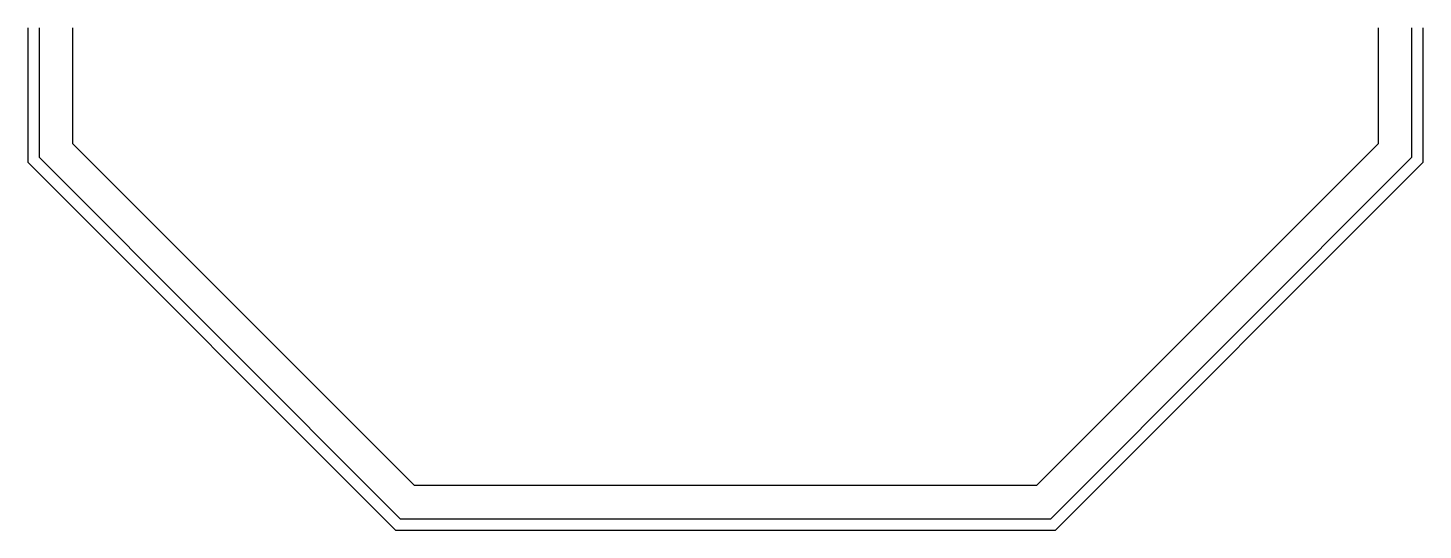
# Model space of a CAD drawing. Header units: metres. Extents: x -370 to -245, y 115 to 160.
import ezdxf

# ---------------------------------------------------------------- set-up
doc = ezdxf.new("R2010")
doc.units = ezdxf.units.M

msp = doc.modelspace()

# ---------------------------------------------------------------- linework, layer by layer
at = {"layer": 'FP-Balcony'}
for points in [[(-370, 159.5), (-370, 147.5), (-337.05, 114.56), (-277.94, 114.56), (-245, 147.5), (-245, 159.5)], [(-369, 159.5), (-369, 147.92), (-336.64, 115.56), (-278.35, 115.56), (-246, 147.92), (-246, 159.5)], [(-366, 159.5), (-366, 149.16), (-335.4, 118.56), (-279.6, 118.56), (-249, 149.16), (-249, 159.5)]]:
    msp.add_lwpolyline(points, dxfattribs=at)

doc.saveas('drawing.dxf')
